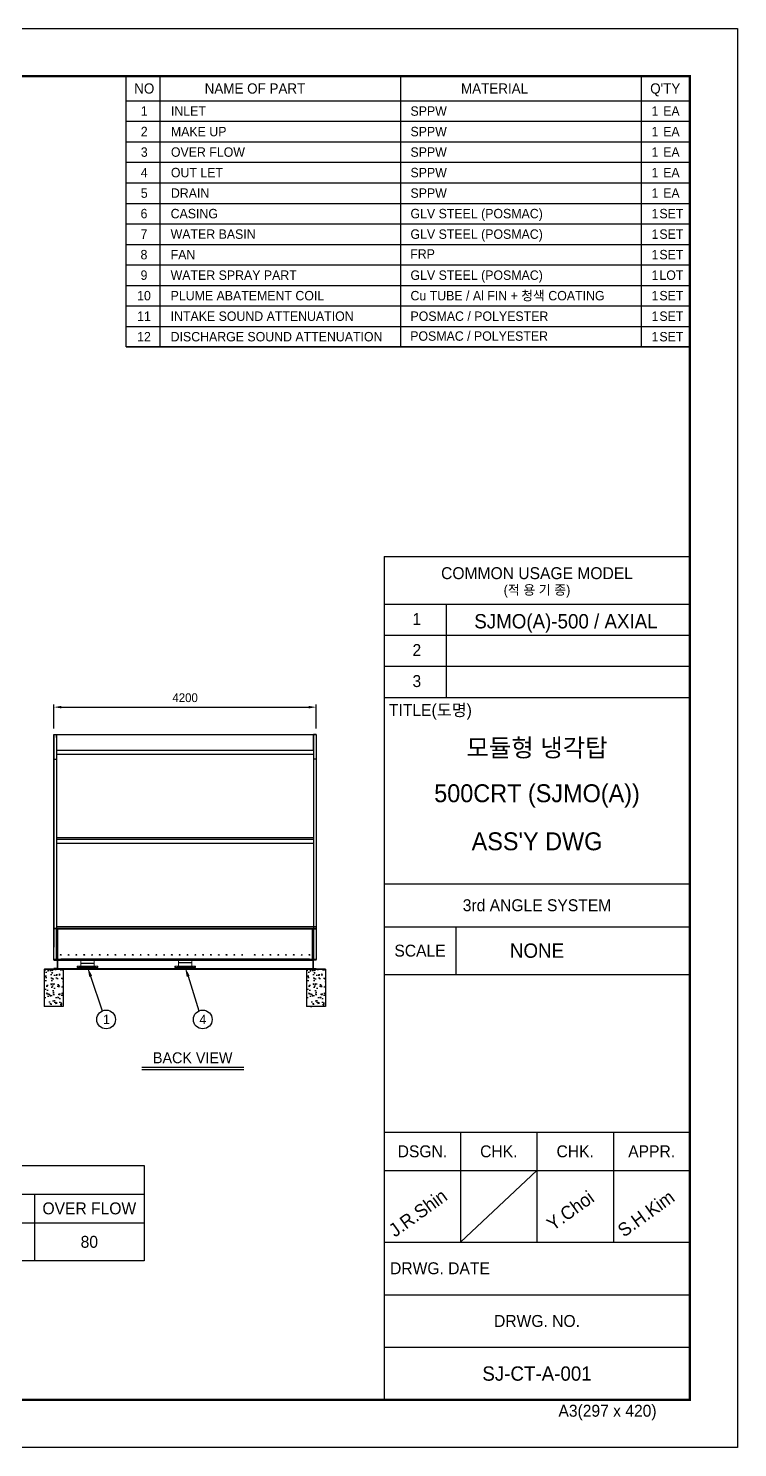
# Model space of a CAD drawing. Header units: millimetres. Extents: x 2197 to 34309, y 1850 to 24558.
# Drawn here: x 22956 to 34309, y 1850 to 24558 of the extents above; entities that cross this region are included whole.
import ezdxf
from ezdxf.enums import TextEntityAlignment as Align

# ---------------------------------------------------------------- set-up
doc = ezdxf.new("R2010")
doc.units = ezdxf.units.MM
doc.linetypes.add('CENTER', pattern=[2, 1.25, -0.25, 0.25, -0.25])
doc.linetypes.add('DASHED', pattern=[15, 12, -3])
for name, color, linetype in [('center', 1, 'CENTER'), ('냉각탑', 4, 'Continuous'), ('냉각탑_box', 1, 'Continuous'), ('냉각탑_dim', 1, 'Continuous'), ('냉각탑_form', 1, 'Continuous'), ('냉각탑_text', 3, 'Continuous'), ('냉각탑_찬넬방진', 1, 'Continuous')]:
    doc.layers.add(name, color=color, linetype=linetype)
doc.styles.add('HY울릉도L', font='')
doc.styles.add('돋움', font='Dotum.ttf')
doc.styles.get('HY울릉도L').set_extended_font_data('HY울릉도L')
doc.dimstyles.new('성지DIM', dxfattribs={"dimtxt": 3.5, "dimasz": 3, "dimexe": 1, "dimexo": 2.5, "dimgap": 2, "dimtad": 1, "dimdec": 0, "dimzin": 3, "dimdsep": 46, "dimtxsty": 'HY울릉도L', "dimblk": 'ARCHTICK', "dimcen": -2, "dimclrd": 256, "dimclre": 256, "dimclrt": 7, "dimadec": 0, "dimazin": 0, "dimtfac": 1, "dimtdec": 0, "dimtofl": 0, "dimtmove": 0, "dimatfit": 3, "dimfxl": 1, "dimtolj": 1, "dimtzin": 0, "dimlwe": -1, "dimarcsym": 0})

# ---------------------------------------------------------------- blocks, each defined once
blk = doc.blocks.new('냉각탑form')
at = {"layer": 'Defpoints'}
blk.add_lwpolyline([(0, 297.07), (420.1, 297.07), (420.1, 0), (0, 0)], close=True, dxfattribs=at)
at = {"layer": '냉각탑_form'}
for p, q in [((346.08, 186.55), (346.08, 10)), ((346.08, 186.55), (410.1, 186.55)), ((346.08, 186.55), (410.1, 186.55)), ((346.08, 176.54), (410.1, 176.54)), ((359.09, 176.54), (359.09, 157.04)), ((346.08, 170.04), (410.1, 170.04)), ((346.08, 163.54), (410.1, 163.54)), ((346.08, 157.04), (410.1, 157.04)), ((346.08, 157.04), (410.1, 157.04)), ((346.08, 118.03), (410.1, 118.03)), ((346.08, 109.03), (410.1, 109.03)), ((361.09, 109.03), (361.09, 99.02)), ((346.08, 99.02), (410.1, 99.02)), ((346.08, 66.02), (410.1, 66.02)), ((362.09, 66.02), (362.09, 43.01)), ((378.09, 66.02), (378.09, 43.01)), ((394.1, 66.02), (394.1, 43.01)), ((346.08, 58.01), (410.1, 58.01)), ((378.09, 58.01), (362.09, 43.01)), ((346.08, 43.01), (410.1, 43.01)), ((346.08, 32.01), (410.1, 32.01)), ((346.08, 21.01), (410.1, 21.01))]:
    blk.add_line(p, q, dxfattribs=at)
at = {"layer": '냉각탑_form', "const_width": 0.5}
blk.add_lwpolyline([(10, 287.07), (10, 10), (410.1, 10), (410.1, 287.07)], close=True, dxfattribs=at)
at = {"layer": '냉각탑_form', "style": '돋움'}
for s, height, p in [('COMMON USAGE MODEL', 2.5006, (378.09, 183.04)), ('(적 용 기 종)', 2, (378.09, 179.54)), ('3rd ANGLE SYSTEM', 2.5006, (378.09, 113.53)), ('SCALE', 2.501, (353.59, 104.03)), ('DSGN.', 2.501, (354.09, 62.02)), ('CHK.', 2.501, (370.09, 62.02)), ('CHK.', 2.501, (386.09, 62.02)), ('APPR.', 2.501, (402.1, 62.02)), ('DRWG. NO.', 2.501, (378.09, 26.51))]:
    blk.add_text(s, height=height, dxfattribs=at).set_placement(p, align=Align.MIDDLE_CENTER)
for s, height, p in [('1', 2.5, (352.02, 172.2)), ('2', 2.5, (352.02, 165.7)), ('3', 2.5, (352.02, 159.2)), ('TITLE(도명)', 2.501, (347.09, 153.14)), ('DRWG. DATE', 2.501, (347.32, 36.29)), ('A3(297 x 420)', 2.5006, (382.58, 6.47))]:
    blk.add_text(s, height=height, dxfattribs=at).set_placement(p)
blk = doc.blocks.new('*D806')
at = {"layer": 'Defpoints', "color": 0, "transparency": 16777216}
for p in [(27565, 13698), (23365, 13258), (27565, 13258)]:
    blk.add_point(p, dxfattribs=at)
at = {"layer": '냉각탑_dim', "transparency": 16777216}
for p, q in [((23365, 13358), (23365, 13738)), ((27565, 13358), (27565, 13738))]:
    blk.add_line(p, q, dxfattribs=at)
at = {"layer": '냉각탑_dim', "lineweight": -2, "transparency": 16777216}
blk.add_line((23485, 13698), (27445, 13698), dxfattribs=at)
at = {"layer": '냉각탑_dim', "transparency": 16777216}
for points in [[(23485, 13718), (23485, 13678), (23365, 13698)], [(27445, 13718), (27445, 13678), (27565, 13698)]]:
    blk.add_solid(points, dxfattribs=at)
at = {"layer": '냉각탑_dim', "color": 7, "transparency": 16777216, "insert": (25465, 13848), "char_height": 140, "attachment_point": 5, "style": 'HY울릉도L'}
blk.add_mtext('\\A1;4200', dxfattribs=at)
blk = doc.blocks.new('2')
for p, q in [((23365, 13258), (23365, 12868)), ((23365, 13258), (23407, 13258)), ((23407, 13258), (23407, 12868)), ((23409, 13214), (23409, 13258)), ((23409, 13214), (23409, 13008)), ((23709, 13258), (26922, 13258)), ((27521, 13216), (27521, 13258)), ((27521, 13008), (27521, 13258)), ((27523, 13258), (27523, 12868)), ((27565, 13258), (27523, 13258)), ((27565, 13258), (27565, 12868)), ((23365, 12868), (23407, 12868)), ((23365, 12866), (23365, 10160)), ((23365, 12866), (23407, 12866)), ((23407, 12866), (23407, 10160)), ((27565, 12868), (27523, 12868)), ((27523, 12866), (27523, 10160)), ((27565, 12866), (27523, 12866)), ((27565, 12866), (27565, 10160)), ((23365, 10160), (23407, 10160)), ((23365, 10158), (23365, 9860)), ((23365, 9658), (23365, 10158)), ((23365, 10158), (23407, 10158)), ((23407, 9658), (23407, 10158)), ((23409, 10190), (27565, 10190)), ((23409, 10190), (23409, 10160)), ((23409, 10160), (27565, 10160)), ((23409, 9658), (23409, 10158)), ((23409, 10158), (23409, 9658)), ((23424, 10158), (27565, 10158)), ((27565, 10158), (23424, 10158)), ((23424, 10158), (23424, 9658)), ((27565, 10143), (23424, 10143)), ((27505, 9658), (27505, 10158)), ((27520, 9658), (27520, 10158)), ((27521, 10158), (27521, 9658)), ((27523, 10160), (27565, 10160)), ((27523, 10158), (27565, 10158)), ((27523, 10158), (27523, 9658)), ((27565, 10158), (27565, 9860)), ((27565, 10158), (27565, 9658)), ((23424, 9660), (23474, 9660)), ((23474, 9673), (27455, 9673)), ((23474, 9673), (23474, 9658)), ((26966, 9658), (23665, 9658)), ((23709, 9658), (26921, 9658)), ((27455, 9673), (27455, 9658)), ((27455, 9660), (27505, 9660))]:
    blk.add_line(p, q)
at = {"ltscale": 500}
for p, q in [((23407, 13008), (27523, 13008)), ((23407, 12948), (27523, 12948)), ((23407, 11614), (27523, 11614)), ((23407, 11584), (27523, 11584)), ((23407, 11524), (27523, 11524)), ((23365, 9658), (23885, 9658)), ((24010, 9598), (23798, 9598)), ((25573, 9607), (25357, 9607))]:
    blk.add_line(p, q, dxfattribs=at)
at = {"color": 7, "lineweight": 13, "ltscale": 1.25}
for p, q in [((23739, 9555), (23739, 9533)), ((23739, 9555), (24069, 9555)), ((23796, 9555), (23796, 9658)), ((24012, 9555), (24012, 9658)), ((24069, 9555), (24069, 9533)), ((25300, 9555), (25300, 9533)), ((25300, 9555), (25630, 9555)), ((25357, 9555), (25357, 9658)), ((25573, 9555), (25573, 9658)), ((25630, 9555), (25630, 9533)), ((23739, 9533), (24069, 9533)), ((25300, 9533), (25630, 9533))]:
    blk.add_line(p, q, dxfattribs=at)
at = {"color": 7, "linetype": 'DASHED', "lineweight": 13, "ltscale": 1.25}
for p, q in [((23752, 9555), (23752, 9533)), ((23752, 9555), (23752, 9533)), ((23775, 9555), (23775, 9533)), ((23775, 9555), (23775, 9533)), ((23790, 9555), (23790, 9533)), ((23790, 9555), (23790, 9533)), ((23795, 9533), (23795, 9555)), ((23796, 9538), (23796, 9555)), ((23904, 9538), (23796, 9538)), ((23798, 9538), (23798, 9658)), ((23813, 9555), (23813, 9533)), ((23813, 9555), (23813, 9533)), ((23855, 9533), (23855, 9555)), ((23855, 9555), (23855, 9533)), ((23878, 9533), (23878, 9555)), ((23878, 9555), (23878, 9533)), ((24012, 9538), (23904, 9538)), ((23930, 9533), (23930, 9555)), ((23930, 9555), (23930, 9533)), ((23953, 9533), (23953, 9555)), ((23953, 9555), (23953, 9533)), ((23995, 9555), (23995, 9533)), ((23995, 9555), (23995, 9533)), ((24010, 9538), (24010, 9658)), ((24012, 9538), (24012, 9555)), ((24013, 9533), (24013, 9555)), ((24018, 9555), (24018, 9533)), ((24018, 9555), (24018, 9533)), ((24033, 9555), (24033, 9533)), ((24033, 9555), (24033, 9533)), ((24056, 9555), (24056, 9533)), ((24056, 9555), (24056, 9533)), ((25313, 9555), (25313, 9533)), ((25313, 9555), (25313, 9533)), ((25336, 9555), (25336, 9533)), ((25336, 9555), (25336, 9533)), ((25351, 9555), (25351, 9533)), ((25351, 9555), (25351, 9533)), ((25356, 9533), (25356, 9555)), ((25357, 9538), (25357, 9555)), ((25465, 9538), (25357, 9538)), ((25359, 9538), (25359, 9658)), ((25374, 9555), (25374, 9533)), ((25374, 9555), (25374, 9533)), ((25416, 9533), (25416, 9555)), ((25416, 9555), (25416, 9533)), ((25439, 9533), (25439, 9555)), ((25439, 9555), (25439, 9533)), ((25573, 9538), (25465, 9538)), ((25491, 9533), (25491, 9555)), ((25491, 9555), (25491, 9533)), ((25514, 9533), (25514, 9555)), ((25514, 9555), (25514, 9533)), ((25556, 9555), (25556, 9533)), ((25556, 9555), (25556, 9533)), ((25571, 9538), (25571, 9658)), ((25573, 9538), (25573, 9555)), ((25574, 9533), (25574, 9555)), ((25579, 9555), (25579, 9533)), ((25579, 9555), (25579, 9533)), ((25594, 9555), (25594, 9533)), ((25594, 9555), (25594, 9533)), ((25617, 9555), (25617, 9533)), ((25617, 9555), (25617, 9533))]:
    blk.add_line(p, q, dxfattribs=at)
at = {"ltscale": 500, "elevation": 0}
blk.add_lwpolyline([(23365, 13258), (27565, 13258), (27565, 9658), (23365, 9658)], close=True, dxfattribs=at)
for centre in [(23474, 9733), (23599, 9733), (23724, 9733), (23849, 9733), (23974, 9733), (24099, 9733), (24224, 9733), (24349, 9733), (24503, 9733), (24628, 9733), (24753, 9733), (24878, 9733), (25003, 9733), (25128, 9733), (25253, 9733), (25378, 9733), (25503, 9733), (25628, 9733), (25753, 9733), (25878, 9733), (26003, 9733), (26128, 9733), (26253, 9733), (26378, 9733), (26580, 9733), (26705, 9733), (26830, 9733), (26955, 9733), (27080, 9733), (27205, 9733), (27330, 9733), (27455, 9733)]:
    blk.add_circle(centre, 4.5)
at = {"layer": 'center'}
for p, q in [((23483, 9733), (23466, 9733)), ((23474, 9742), (23474, 9725)), ((23608, 9733), (23591, 9733)), ((23599, 9742), (23599, 9725)), ((23733, 9733), (23716, 9733)), ((23724, 9742), (23724, 9725)), ((23858, 9733), (23841, 9733)), ((23849, 9742), (23849, 9725)), ((23983, 9733), (23966, 9733)), ((23974, 9742), (23974, 9725)), ((24108, 9733), (24091, 9733)), ((24099, 9742), (24099, 9725)), ((24233, 9733), (24216, 9733)), ((24224, 9742), (24224, 9725)), ((24358, 9733), (24341, 9733)), ((24349, 9742), (24349, 9725)), ((24511, 9733), (24494, 9733)), ((24503, 9742), (24503, 9725)), ((24636, 9733), (24619, 9733)), ((24628, 9742), (24628, 9725)), ((24761, 9733), (24744, 9733)), ((24753, 9742), (24753, 9725)), ((24886, 9733), (24869, 9733)), ((24878, 9742), (24878, 9725)), ((25011, 9733), (24994, 9733)), ((25003, 9742), (25003, 9725)), ((25136, 9733), (25119, 9733)), ((25128, 9742), (25128, 9725)), ((25261, 9733), (25244, 9733)), ((25253, 9742), (25253, 9725)), ((25386, 9733), (25369, 9733)), ((25378, 9742), (25378, 9725)), ((25511, 9733), (25494, 9733)), ((25503, 9742), (25503, 9725)), ((25636, 9733), (25619, 9733)), ((25628, 9742), (25628, 9725)), ((25761, 9733), (25744, 9733)), ((25753, 9742), (25753, 9725)), ((25886, 9733), (25869, 9733)), ((25878, 9742), (25878, 9725)), ((26011, 9733), (25994, 9733)), ((26003, 9742), (26003, 9725)), ((26136, 9733), (26119, 9733)), ((26128, 9742), (26128, 9725)), ((26261, 9733), (26244, 9733)), ((26253, 9742), (26253, 9725)), ((26386, 9733), (26369, 9733)), ((26378, 9742), (26378, 9725)), ((26589, 9733), (26572, 9733)), ((26580, 9742), (26580, 9725)), ((26714, 9733), (26697, 9733)), ((26705, 9742), (26705, 9725)), ((26839, 9733), (26822, 9733)), ((26830, 9742), (26830, 9725)), ((26964, 9733), (26947, 9733)), ((26955, 9742), (26955, 9725)), ((27089, 9733), (27072, 9733)), ((27080, 9742), (27080, 9725)), ((27214, 9733), (27197, 9733)), ((27205, 9742), (27205, 9725)), ((27339, 9733), (27322, 9733)), ((27330, 9742), (27330, 9725)), ((27464, 9733), (27447, 9733)), ((27455, 9742), (27455, 9725))]:
    blk.add_line(p, q, dxfattribs=at)
at = {"layer": '냉각탑'}
blk.add_line((23665, 9658), (26965, 9658), dxfattribs=at)
at = {"layer": '냉각탑_dim'}
for points in [[(23977, 9400), (23904, 9533), (23930, 9383)], [(25538, 9400), (25465, 9533), (25491, 9383)]]:
    blk.add_solid(points, dxfattribs=at)
at = {"layer": '냉각탑_찬넬방진', "ltscale": 150}
for p, q in [((23365, 9653), (23365, 9658)), ((23365, 9653), (23365, 9658)), ((23365, 9658), (23421, 9658)), ((23368, 9650), (23412, 9650)), ((23368, 9650), (23412, 9650)), ((23416, 9646), (23416, 9520)), ((23421, 9658), (23421, 9508)), ((23721, 9658), (26965, 9658)), ((23365, 9513), (23365, 9508)), ((23421, 9508), (23365, 9508)), ((23412, 9516), (23368, 9516)), ((27565, 9508), (27509, 9508))]:
    blk.add_line(p, q, dxfattribs=at)
at = {"layer": '냉각탑_찬넬방진', "ltscale": 30}
for p, q in [((23421, 9650), (27509, 9650)), ((27509, 9658), (27509, 9508)), ((27514, 9646), (27514, 9520)), ((27562, 9650), (27518, 9650)), ((27562, 9650), (27518, 9650)), ((27565, 9653), (27565, 9658)), ((27565, 9653), (27565, 9658)), ((23421, 9516), (27509, 9516)), ((23421, 9508), (26965, 9508)), ((23665, 9508), (27509, 9508)), ((27518, 9516), (27562, 9516)), ((27565, 9513), (27565, 9508))]:
    blk.add_line(p, q, dxfattribs=at)
at = {"layer": '냉각탑_찬넬방진', "ltscale": 150}
for centre, start, end in [((23368, 9653), 180, 270), ((23368, 9653), 180, 270), ((23412, 9646), 0, 90), ((23412, 9646), 0, 90), ((23368, 9513), 90, 180), ((23412, 9520), 270, 0)]:
    blk.add_arc(centre, 3.39, start, end, dxfattribs=at)
at = {"layer": '냉각탑_찬넬방진', "ltscale": 30}
for centre, start, end in [((27518, 9646), 90, 180), ((27518, 9646), 90, 180), ((27562, 9653), 270, 0), ((27562, 9653), 270, 0), ((27518, 9520), 180, 270), ((27562, 9513), 0, 90)]:
    blk.add_arc(centre, 3.39, start, end, dxfattribs=at)

msp = doc.modelspace()

# ---------------------------------------------------------------- hatches: boundary and pattern name
h = msp.add_hatch()
h.set_pattern_fill('AR-CONC', color=4, angle=-90)
h.set_pattern_definition([(320, (-178768.46, 344288.1), (-15.939086, -182.18467), [19.05, -209.55]), (265, (-178768.46, 344288.1), (191.056845, 35.24342), [15.24, -167.64058]), (10.451445, (-178769.8, 344272.92), (175.11775, -146.94125), [16.19001, -178.090245]), (316.1842, (-178717.66, 344288.1), (-42.04233, -271.07904), [28.575, -314.325]), (6.63556, (-178721.17, 344265.52), (247.42612, -237.40413), [24.28502, -267.1356]), (261.18415, (-178717.66, 344288.1), (247.42612, -237.40413), [22.85997, -251.45973]), (291, (-178730.36, 344262.7), (-102.2652, -151.61439), [19.05, -209.55]), (236, (-178730.36, 344262.7), (184.18797, -61.80203), [15.24, -167.64]), (341.451445, (-178738.89, 344250.07), (81.92277, -213.41642), [16.19001, -178.08994]), (307.5, (-178768.465, 344288.106), (84.555039, -3.088603), [0, -165.608, 0, -170.18, 0, -168.275]), (277.5, (-178768.465, 344288.11), (100.180575, -66.819663), [0, -97.028, 0, -161.798, 0, -64.135]), (237.5, (-178768.465, 344344.75), (-5.728744, -135.590595), [0, -63.5, 0, -198.12, 0, -262.89]), (227.5, (-178768.46, 344370.15), (25.42649, -148.12918), [0, -82.55, 0, -131.572, 0, -186.69])])
h.paths.add_polyline_path([(23215, 9508.2), (23215, 8908.2), (23515, 8908), (23515, 9508)])
h = msp.add_hatch()
h.set_pattern_fill('AR-CONC', color=4, angle=-90)
h.set_pattern_definition([(320, (-174568.46, 344288.02), (-15.939086, -182.18467), [19.05, -209.55]), (265, (-174568.46, 344288.02), (191.056845, 35.24342), [15.24, -167.64058]), (10.451445, (-174569.8, 344272.84), (175.11775, -146.94125), [16.19001, -178.090245]), (316.1842, (-174517.66, 344288.02), (-42.04233, -271.07904), [28.575, -314.325]), (6.63556, (-174521.17, 344265.43), (247.42612, -237.40413), [24.28502, -267.1356]), (261.18415, (-174517.66, 344288.02), (247.42612, -237.40413), [22.85997, -251.45973]), (291, (-174530.36, 344262.62), (-102.2652, -151.61439), [19.05, -209.55]), (236, (-174530.36, 344262.62), (184.18797, -61.80203), [15.24, -167.64]), (341.451445, (-174538.89, 344249.98), (81.92277, -213.41642), [16.19001, -178.08994]), (307.5, (-174568.465, 344288.02), (84.555039, -3.088603), [0, -165.608, 0, -170.18, 0, -168.275]), (277.5, (-174568.465, 344288.02), (100.180575, -66.819663), [0, -97.028, 0, -161.798, 0, -64.135]), (237.5, (-174568.465, 344344.66), (-5.728744, -135.590595), [0, -63.5, 0, -198.12, 0, -262.89]), (227.5, (-174568.46, 344370.06), (25.42649, -148.12918), [0, -82.55, 0, -131.572, 0, -186.69])])
h.paths.add_polyline_path([(27415, 9508.1), (27415, 8908.1), (27715, 8907.9), (27715, 9507.9)])

# ---------------------------------------------------------------- linework, layer by layer
at = {"ltscale": 500}
for p, q in [((23365, 9508), (23215, 9508)), ((27715, 9508), (27565, 9508))]:
    msp.add_line(p, q, dxfattribs=at)
at = {"ltscale": 500, "elevation": 0}
msp.add_lwpolyline([(23515, 9508.1), (23515, 8908.1), (23215, 8908.1), (23215, 9508.1)], close=True, dxfattribs=at)
at = {"ltscale": 500}
msp.add_lwpolyline([(27715, 9508), (27715, 8908), (27415, 8908), (27415, 9508)], close=True, dxfattribs=at)
at = {"layer": '냉각탑_box'}
for p, q in [((25060.9, 23793.9), (25060.9, 19461.5)), ((28914.9, 23793.9), (28914.9, 19461.5)), ((32763, 23793.9), (32763, 19461.5)), ((24519.2, 23400), (33544.9, 23400)), ((24519.2, 23071.8), (33544.9, 23071.8)), ((24519.2, 22743.6), (33544.9, 22743.6)), ((24519.2, 22415.4), (33544.9, 22415.4)), ((24519.2, 22087.2), (33544.9, 22087.2)), ((24519.2, 21759), (33544.9, 21759)), ((24519.2, 21430.8), (33544.9, 21430.8)), ((24519.2, 21102.5), (33544.9, 21102.5)), ((24519.2, 20774.3), (33544.9, 20774.3)), ((24519.2, 20446.1), (33544.9, 20446.1)), ((24519.2, 20117.9), (33544.9, 20117.9)), ((24519.2, 19789.7), (33544.9, 19789.7)), ((24519.2, 19461.5), (33544.9, 19461.5)), ((24770.1, 7935.8), (26403.5, 7935.8)), ((24770.1, 7900.8), (26403.5, 7900.8)), ((18925.4, 5907.3), (24811.2, 5907.3)), ((23053.1, 5907.3), (23053.1, 4837.2)), ((8376.6, 5448.7), (24811.2, 5448.7))]:
    msp.add_line(p, q, dxfattribs=at)
for points in [[(24519.2, 19461.5), (24519.2, 23793.9), (33544.9, 23793.9), (33544.9, 19461.5)], [(8376.6, 6366), (24811.2, 6366), (24811.2, 4837.2), (8376.6, 4837.2)]]:
    msp.add_lwpolyline(points, close=True, dxfattribs=at)
at = {"layer": '냉각탑_dim', "linetype": 'ByBlock', "lineweight": -2}
for points in [[(23953.4, 9391.3), (24139.7, 8837.6)], [(25514.4, 9391.3), (25686.6, 8837.8)]]:
    msp.add_lwpolyline(points, dxfattribs=at)
for centre in [(24201, 8700.7), (25747.5, 8700.7)]:
    msp.add_circle(centre, 150, dxfattribs=at)

# ---------------------------------------------------------------- block references
msp.add_blockref('2', (0, 0))
at = {"layer": '냉각탑_form', "xscale": 76.44, "yscale": 76.44, "zscale": 76.44}
msp.add_blockref('냉각탑form', (2196.8, 1850.2), dxfattribs=at)

# ---------------------------------------------------------------- texts
at = {"layer": '냉각탑_text', "style": '돋움'}
for s, height, p in [('NO', 164.11, (24811.2, 23597)), ('NAME OF PART', 164.106, (26583.6, 23597)), ('MATERIAL', 164.11, (30418.6, 23597)), ("Q'TY", 164.11, (33151, 23597)), ('1', 151, (24811.2, 23235.9)), ('1', 151, (32986.9, 23235.9)), ('EA', 150.98, (33249.5, 23235.9)), ('2', 151, (24811.2, 22907.7)), ('1', 151, (32986.9, 22907.7)), ('EA', 150.98, (33249.5, 22907.7)), ('3', 151, (24811.2, 22579.5)), ('1', 151, (32986.9, 22579.5)), ('EA', 150.98, (33249.5, 22579.5)), ('4', 151, (24811.2, 22251.3)), ('1', 151, (32986.9, 22251.3)), ('EA', 150.98, (33249.5, 22251.3)), ('5', 151, (24811.2, 21923.1)), ('1', 151, (32986.9, 21923.1)), ('EA', 150.98, (33249.5, 21923.1)), ('6', 151, (24806.9, 21594.9)), ('1', 151, (32986.9, 21594.9)), ('SET', 150.98, (33249.5, 21594.9)), ('7', 151, (24806.9, 21266.7)), ('1', 151, (32986.9, 21266.7)), ('SET', 150.98, (33249.5, 21266.7)), ('8', 151, (24806.9, 20938.4)), ('1', 151, (32986.9, 20938.4)), ('SET', 150.98, (33249.5, 20938.4)), ('9', 151, (24806.9, 20610.2)), ('1', 151, (32986.9, 20610.2)), ('LOT', 150.98, (33249.5, 20610.2)), ('10', 150.98, (24806.9, 20282)), ('1', 151, (32986.9, 20282)), ('SET', 150.98, (33249.5, 20282)), ('11', 150.98, (24806.9, 19953.8)), ('1', 151, (32986.9, 19953.8)), ('SET', 150.98, (33249.5, 19953.8)), ('12', 150.98, (24806.9, 19625.6)), ('1', 151, (32986.9, 19625.6)), ('SET', 150.98, (33249.5, 19625.6)), ('SJMO(A)-500 / AXIAL', 229.376, (31561.3, 15072.4)), ('모듈형 냉각탑', 286.65, (31098.2, 13048.9)), ('500CRT (SJMO(A))', 286.65, (31098.2, 12320.5)), ("ASS'Y DWG", 286.65, (31098.2, 11551.4)), ('NONE', 229.38, (31098.2, 9801.9)), ('1', 150, (24206.6, 8701.4)), ('4', 150, (25749.1, 8700.9)), ('BACK VIEW', 175, (25586.8, 8087.5)), ('OVER FLOW', 191.1, (23932.2, 5678)), ('80', 191.1, (23932.2, 5142.9)), ('SJ-CT-A-001', 229.376, (31098.2, 3035.3))]:
    msp.add_text(s, height=height, dxfattribs=at).set_placement(p, align=Align.MIDDLE_CENTER)
for s, height, p in [('INLET ', 150.98, (25237.9, 23235.9)), ('SPPW', 150.98, (29072.9, 23235.9)), ('MAKE UP', 150.98, (25237.9, 22907.7)), ('SPPW', 150.98, (29072.9, 22907.7)), ('OVER FLOW', 150.98, (25237.9, 22579.5)), ('SPPW', 150.98, (29072.9, 22579.5)), ('OUT LET ', 150.98, (25237.9, 22251.3)), ('SPPW', 150.98, (29072.9, 22251.3)), ('DRAIN', 150.98, (25237.9, 21923.1)), ('SPPW', 150.98, (29072.9, 21923.1)), ('CASING', 150.98, (25233.6, 21594.9)), ('GLV STEEL (POSMAC)', 150.977, (29072.9, 21594.9)), ('GLV STEEL (POSMAC)', 150.977, (29072.9, 21266.7)), ('WATER BASIN', 150.977, (25233.6, 21266.7)), ('FAN', 150.98, (25233.6, 20938.4)), ('FRP', 150.98, (29068.6, 20948.5)), ('WATER SPRAY PART', 150.977, (25233.6, 20610.2)), ('GLV STEEL (POSMAC)', 150.977, (29072.9, 20610.2)), ('PLUME ABATEMENT COIL', 150.977, (25233.6, 20282)), ('Cu TUBE / Al FIN + 청색 COATING', 150.977, (29072.9, 20282)), ('INTAKE SOUND ATTENUATION', 150.977, (25233.6, 19953.8)), ('POSMAC / POLYESTER', 150.977, (29072.9, 19953.8)), ('DISCHARGE SOUND ATTENUATION', 150.977, (25233.6, 19625.6)), ('POSMAC / POLYESTER', 150.977, (29068.6, 19635.7))]:
    msp.add_text(s, height=height, dxfattribs=at).set_placement(p, align=Align.MIDDLE_LEFT)
for s, p in [('J.R.Shin', (28824.4, 5208)), ('Y.Choi', (31352.8, 5310)), ('S.H.Kim', (32489.7, 5208))]:
    msp.add_text(s, height=214.08, rotation=35.81856, dxfattribs=at).set_placement(p)

# ---------------------------------------------------------------- dimensions: what is measured, and where the dimension line sits
at = {"layer": '냉각탑_dim'}
dim = msp.add_linear_dim(base=(27565, 13697.8), p1=(23365, 13257.9), p2=(27565, 13257.9), dimstyle='성지DIM', override={"dimscale": 40, "dimsah": 1}, dxfattribs=at)
dim.commit()
dim.dimension.update_dxf_attribs({"geometry": '*D806', "text_midpoint": (25465, 13847.8)})

doc.saveas('drawing.dxf')
